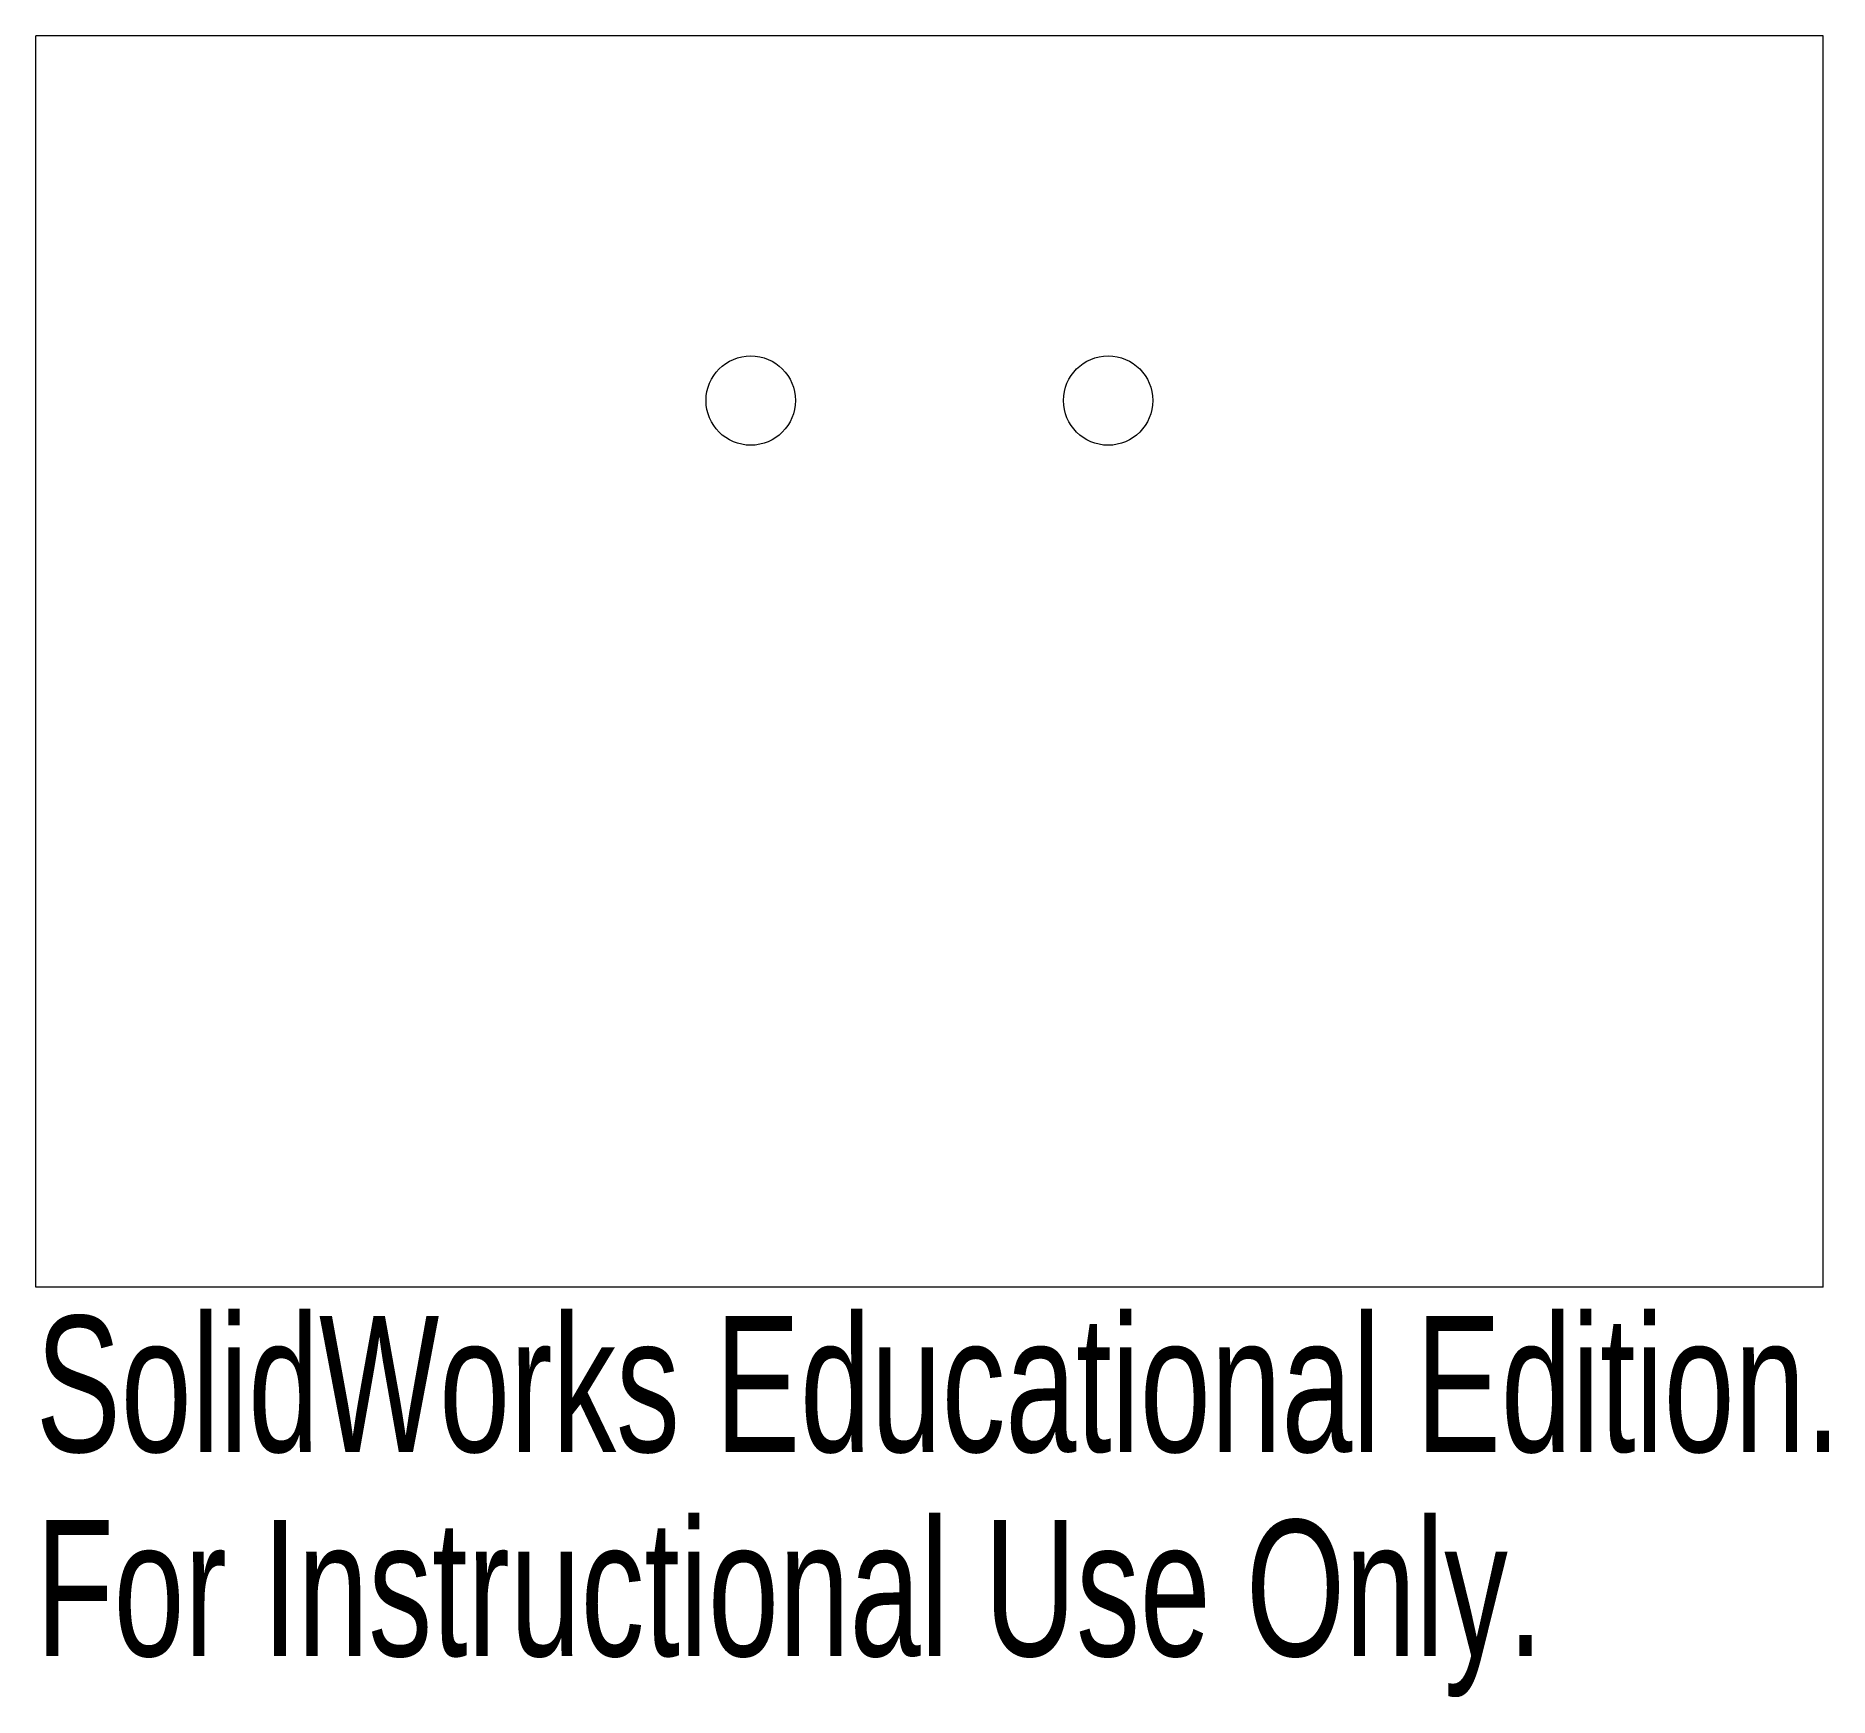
# Model space of a CAD drawing. Header units: inches. Extents: x 0 to 2.51, y -2.32 to 0.
import ezdxf

# ---------------------------------------------------------------- set-up
doc = ezdxf.new("R2010")
doc.units = ezdxf.units.IN
doc.header["$MEASUREMENT"] = 0
doc.styles.add('SLDTEXTSTYLE0', font='TXT', dxfattribs={"width": 0.7})

msp = doc.modelspace()

# ---------------------------------------------------------------- linework, layer by layer
at = {"color": 7, "linetype": 'Continuous', "lineweight": 15}
for p, q in [((2.5, 0), (0, 0)), ((0, -1.75), (0, 0)), ((2.5, -1.75), (2.5, 0)), ((2.5, -1.75), (0, -1.75))]:
    msp.add_line(p, q, dxfattribs=at)
for centre in [(1, -0.51), (1.5, -0.51)]:
    msp.add_circle(centre, 0.0625, dxfattribs=at)

# ---------------------------------------------------------------- texts
at = {"color": 7, "linetype": 'Continuous', "char_height": 0.1903, "attachment_point": 1, "style": 'SLDTEXTSTYLE0'}
for s, insert in [('SolidWorks Educational Edition.', (0, -1.7901)), ('For Instructional Use Only.', (0, -2.0756))]:
    msp.add_mtext(s, dxfattribs=dict(at, insert=insert))

doc.saveas('drawing.dxf')
